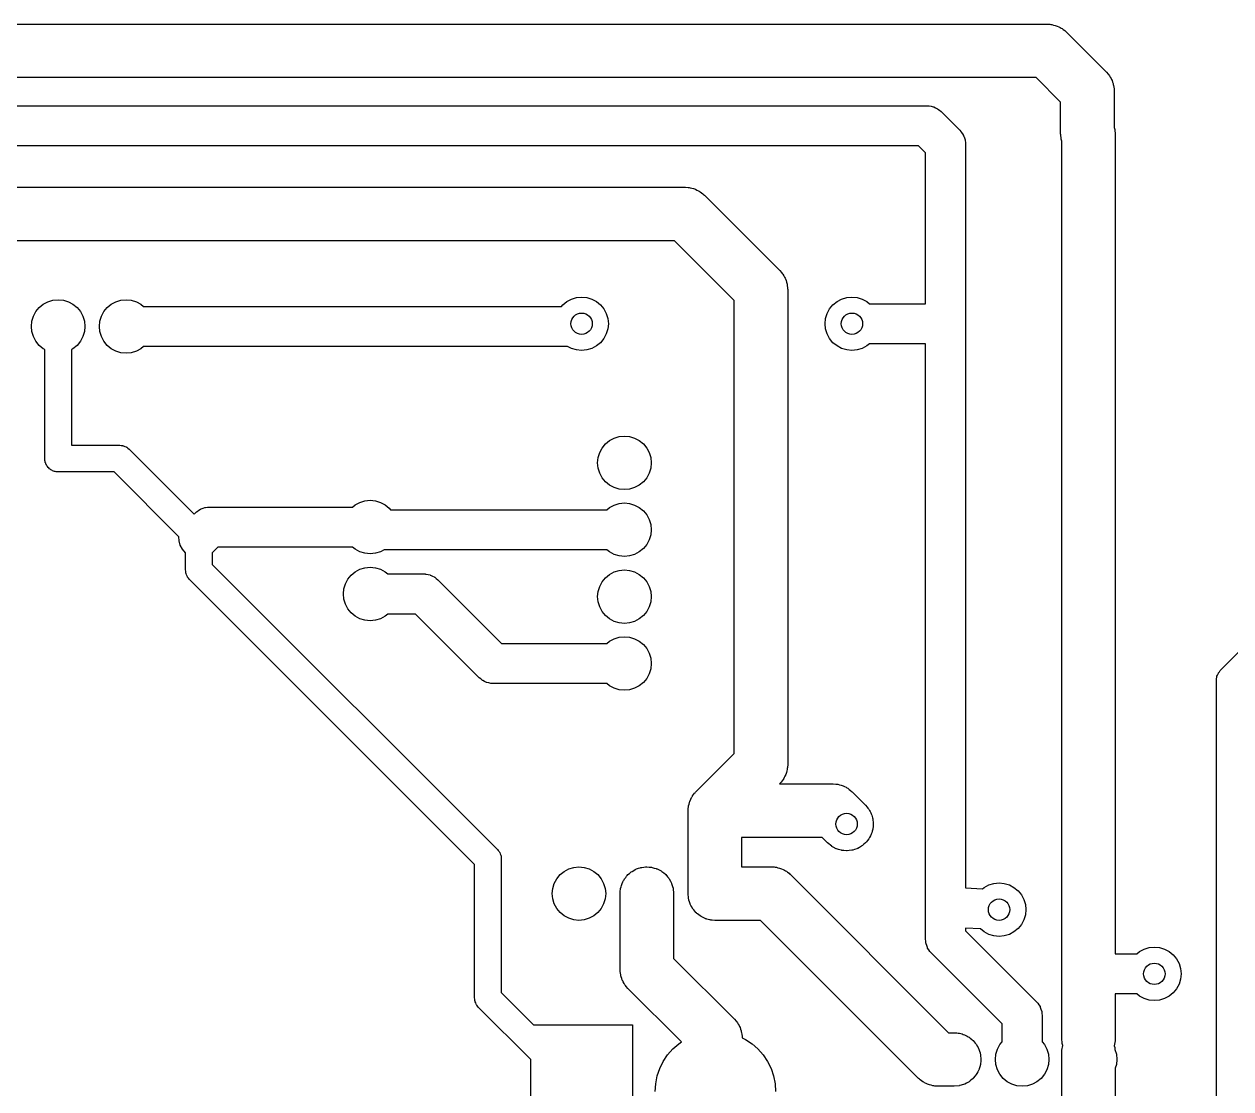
# Model space of a CAD drawing. Extents: x 62 to 248, y -138 to -62.
# Drawn here: x 158.27 to 203.36, y -101.8 to -62 of the extents above; entities that cross this region are included whole.
import ezdxf

# ---------------------------------------------------------------- set-up
doc = ezdxf.new("R2010")
doc.units = 0
doc.layers.add('BLACK', color=7, linetype='CONTINUOUS')

msp = doc.modelspace()

# ---------------------------------------------------------------- linework, layer by layer
at = {"layer": 'BLACK', "linetype": 'CONTINUOUS'}
for p, q in [((84.1, -62), (196.5, -62)), ((196.5, -62), (196.601168, -62.005131)), ((196.601168, -62.005131), (196.638456, -62.012793)), ((196.638456, -62.012793), (196.67642, -62.015685)), ((196.67642, -62.015685), (196.737322, -62.033111)), ((196.737322, -62.033111), (196.799363, -62.045861)), ((196.799363, -62.045861), (196.834346, -62.060873)), ((196.834346, -62.060873), (196.87095, -62.071347)), ((196.87095, -62.071347), (196.927092, -62.100673)), ((196.927092, -62.100673), (196.985302, -62.125653)), ((196.985302, -62.125653), (197.01655, -62.147402)), ((197.01655, -62.147402), (197.050292, -62.165028)), ((197.050292, -62.165028), (197.099384, -62.205057)), ((197.099384, -62.205057), (197.151372, -62.241242)), ((197.151372, -62.241242), (197.177598, -62.268832)), ((197.177598, -62.268832), (197.207107, -62.292893)), ((197.207107, -62.292893), (198.707107, -63.792893)), ((196.085786, -64), (84.1, -64)), ((197, -64.914214), (196.085786, -64)), ((198.707107, -63.792893), (198.775015, -63.868058)), ((198.775015, -63.868058), (198.795964, -63.899845)), ((198.795964, -63.899845), (198.820763, -63.928732)), ((198.820763, -63.928732), (198.851501, -63.984112)), ((198.851501, -63.984112), (198.88636, -64.037003)), ((198.88636, -64.037003), (198.900482, -64.072358)), ((198.900482, -64.072358), (198.918958, -64.105644)), ((198.918958, -64.105644), (198.937919, -64.166078)), ((198.937919, -64.166078), (198.961417, -64.224903)), ((198.961417, -64.224903), (198.968133, -64.262377)), ((198.968133, -64.262377), (198.97953, -64.298701)), ((198.97953, -64.298701), (198.985938, -64.361724)), ((198.985938, -64.361724), (198.997112, -64.424066)), ((198.997112, -64.424066), (198.996147, -64.462118)), ((198.996147, -64.462118), (199, -64.5)), ((197, -66.1), (197, -64.914214)), ((199, -64.5), (199, -65.861356)), ((88.2, -65.05), (192, -65.05)), ((192, -65.05), (192.054455, -65.053171)), ((192.054455, -65.053171), (192.065366, -65.052854)), ((192.065366, -65.052854), (192.071794, -65.054181)), ((192.071794, -65.054181), (192.08707, -65.055071)), ((192.08707, -65.055071), (192.16127, -65.072657)), ((192.16127, -65.072657), (192.235908, -65.088069)), ((192.235908, -65.088069), (192.245842, -65.092701)), ((192.245842, -65.092701), (192.256515, -65.095231)), ((192.256515, -65.095231), (192.324639, -65.129443)), ((192.324639, -65.129443), (192.393733, -65.161662)), ((192.393733, -65.161662), (192.402335, -65.168464)), ((192.402335, -65.168464), (192.412132, -65.173384)), ((192.412132, -65.173384), (192.470524, -65.222381)), ((192.470524, -65.222381), (192.53033, -65.26967)), ((192.53033, -65.26967), (193.13033, -65.86967)), ((193.13033, -65.86967), (193.23033, -65.96967)), ((193.23033, -65.96967), (193.266593, -66.010418)), ((193.266593, -66.010418), (193.274533, -66.017909)), ((193.274533, -66.017909), (193.278139, -66.023392)), ((193.278139, -66.023392), (193.288312, -66.034823)), ((193.288312, -66.034823), (193.328339, -66.099719)), ((193.328339, -66.099719), (193.370224, -66.163401)), ((193.370224, -66.163401), (193.373974, -66.173704)), ((193.373974, -66.173704), (193.37973, -66.183036)), ((193.37973, -66.183036), (193.403708, -66.255396)), ((193.403708, -66.255396), (193.429784, -66.327038)), ((197.003852, -66.137881), (197, -66.1)), ((197.002888, -66.175933), (197.003852, -66.137881)), ((197.01406, -66.238273), (197.002888, -66.175933)), ((197.02047, -66.301299), (197.01406, -66.238273)), ((199, -65.861356), (199.001417, -65.864904)), ((199.001417, -65.864904), (199.008133, -65.902377)), ((199.008133, -65.902377), (199.01953, -65.938701)), ((199.01953, -65.938701), (199.025938, -66.001717)), ((199.025938, -66.001717), (199.037113, -66.064067)), ((199.037113, -66.064067), (199.036148, -66.102126)), ((199.036148, -66.102126), (199.04, -66.14)), ((199.04, -66.14), (199.04, -96.75)), ((191.68934, -66.55), (88.51066, -66.55)), ((191.95, -66.81066), (191.68934, -66.55)), ((193.429784, -66.327038), (193.431056, -66.337928)), ((193.431056, -66.337928), (193.434506, -66.348337)), ((193.434506, -66.348337), (193.441149, -66.424275)), ((193.441149, -66.424275), (193.45, -66.5)), ((193.45, -66.5), (193.45, -73.2)), ((197.031867, -66.337624), (197.02047, -66.301299)), ((197.038583, -66.375096), (197.031867, -66.337624)), ((197.04, -66.378643), (197.038583, -66.375096)), ((197.04, -97.5), (197.04, -66.378643)), ((191.95, -72.45), (191.95, -66.81066)), ((90.4, -68.1), (182.98, -68.1)), ((182.98, -68.1), (183.081168, -68.105131)), ((183.081168, -68.105131), (183.118456, -68.112793)), ((183.118456, -68.112793), (183.15642, -68.115685)), ((183.15642, -68.115685), (183.217322, -68.133111)), ((183.217322, -68.133111), (183.279363, -68.145861)), ((183.279363, -68.145861), (183.314346, -68.160873)), ((183.314346, -68.160873), (183.35095, -68.171347)), ((183.35095, -68.171347), (183.407092, -68.200673)), ((183.407092, -68.200673), (183.465302, -68.225653)), ((183.465302, -68.225653), (183.49655, -68.247402)), ((183.49655, -68.247402), (183.530292, -68.265028)), ((183.530292, -68.265028), (183.579384, -68.305057)), ((183.579384, -68.305057), (183.631372, -68.341242)), ((183.631372, -68.341242), (183.657598, -68.368832)), ((183.657598, -68.368832), (183.687107, -68.392893)), ((183.687107, -68.392893), (186.507107, -71.212893)), ((182.565786, -70.1), (90.814214, -70.1)), ((184.8, -72.334214), (182.565786, -70.1)), ((186.507107, -71.212893), (186.575015, -71.288058)), ((186.575015, -71.288058), (186.595964, -71.319845)), ((186.595964, -71.319845), (186.620763, -71.348732)), ((186.620763, -71.348732), (186.651501, -71.404112)), ((186.651501, -71.404112), (186.68636, -71.457003)), ((186.68636, -71.457003), (186.700482, -71.492358)), ((186.700482, -71.492358), (186.718958, -71.525644)), ((186.718958, -71.525644), (186.737919, -71.586078)), ((186.737919, -71.586078), (186.761417, -71.644903)), ((186.761417, -71.644903), (186.768133, -71.682377)), ((186.768133, -71.682377), (186.77953, -71.718701)), ((186.77953, -71.718701), (186.785938, -71.781724)), ((186.785938, -71.781724), (186.797112, -71.844066)), ((186.797112, -71.844066), (186.796147, -71.882118)), ((186.796147, -71.882118), (186.8, -71.92)), ((186.8, -71.92), (186.8, -89.68)), ((158.70853, -72.74443), (158.832893, -72.592893)), ((158.832893, -72.592893), (158.98443, -72.46853)), ((158.98443, -72.46853), (159.157317, -72.37612)), ((159.157317, -72.37612), (159.34491, -72.319215)), ((159.34491, -72.319215), (159.54, -72.3)), ((159.54, -72.3), (159.73509, -72.319215)), ((159.73509, -72.319215), (159.922683, -72.37612)), ((159.922683, -72.37612), (160.09557, -72.46853)), ((160.09557, -72.46853), (160.247107, -72.592893)), ((160.247107, -72.592893), (160.37147, -72.74443)), ((161.24853, -72.74443), (161.372893, -72.592893)), ((161.372893, -72.592893), (161.52443, -72.46853)), ((161.52443, -72.46853), (161.697317, -72.37612)), ((161.697317, -72.37612), (161.88491, -72.319215)), ((161.88491, -72.319215), (162.08, -72.3)), ((162.08, -72.3), (162.27509, -72.319215)), ((162.27509, -72.319215), (162.462683, -72.37612)), ((162.462683, -72.37612), (162.63557, -72.46853)), ((162.63557, -72.46853), (162.734842, -72.55)), ((162.734842, -72.55), (178.346027, -72.55)), ((178.346027, -72.55), (178.392893, -72.492893)), ((178.392893, -72.492893), (178.54443, -72.36853)), ((178.54443, -72.36853), (178.717317, -72.27612)), ((178.717317, -72.27612), (178.90491, -72.219215)), ((178.90491, -72.219215), (179.1, -72.2)), ((179.1, -72.2), (179.29509, -72.219215)), ((179.29509, -72.219215), (179.482683, -72.27612)), ((179.482683, -72.27612), (179.65557, -72.36853)), ((179.65557, -72.36853), (179.807107, -72.492893)), ((179.807107, -72.492893), (179.93147, -72.64443)), ((184.8, -89.265786), (184.8, -72.334214)), ((188.36853, -72.64443), (188.492893, -72.492893)), ((188.492893, -72.492893), (188.64443, -72.36853)), ((188.64443, -72.36853), (188.817317, -72.27612)), ((188.817317, -72.27612), (189.00491, -72.219215)), ((189.00491, -72.219215), (189.2, -72.2)), ((189.2, -72.2), (189.39509, -72.219215)), ((189.39509, -72.219215), (189.582683, -72.27612)), ((189.582683, -72.27612), (189.75557, -72.36853)), ((189.75557, -72.36853), (189.854842, -72.45)), ((189.854842, -72.45), (191.95, -72.45)), ((158.559215, -73.10491), (158.61612, -72.917317)), ((158.61612, -72.917317), (158.70853, -72.74443)), ((160.37147, -72.74443), (160.46388, -72.917317)), ((160.46388, -72.917317), (160.520785, -73.10491)), ((161.099215, -73.10491), (161.15612, -72.917317)), ((161.15612, -72.917317), (161.24853, -72.74443)), ((179.93147, -72.64443), (180.02388, -72.817317)), ((180.02388, -72.817317), (180.080785, -73.00491)), ((180.080785, -73.00491), (180.1, -73.2)), ((188.2, -73.2), (188.219215, -73.00491)), ((188.219215, -73.00491), (188.27612, -72.817317)), ((188.27612, -72.817317), (188.36853, -72.64443)), ((158.54, -73.3), (158.559215, -73.10491)), ((158.559215, -73.49509), (158.54, -73.3)), ((158.61612, -73.682683), (158.559215, -73.49509)), ((160.520785, -73.49509), (160.46388, -73.682683)), ((160.520785, -73.10491), (160.54, -73.3)), ((160.54, -73.3), (160.520785, -73.49509)), ((161.08, -73.3), (161.099215, -73.10491)), ((161.099215, -73.49509), (161.08, -73.3)), ((161.15612, -73.682683), (161.099215, -73.49509)), ((180.080785, -73.39509), (180.02388, -73.582683)), ((180.1, -73.2), (180.080785, -73.39509)), ((188.219215, -73.39509), (188.2, -73.2)), ((188.27612, -73.582683), (188.219215, -73.39509)), ((193.45, -73.2), (193.45, -86.3)), ((158.70853, -73.85557), (158.61612, -73.682683)), ((158.832893, -74.007107), (158.70853, -73.85557)), ((160.37147, -73.85557), (160.247107, -74.007107)), ((160.46388, -73.682683), (160.37147, -73.85557)), ((161.24853, -73.85557), (161.15612, -73.682683)), ((161.372893, -74.007107), (161.24853, -73.85557)), ((179.807107, -73.907107), (179.65557, -74.03147)), ((179.93147, -73.75557), (179.807107, -73.907107)), ((180.02388, -73.582683), (179.93147, -73.75557)), ((188.36853, -73.75557), (188.27612, -73.582683)), ((188.492893, -73.907107), (188.36853, -73.75557)), ((188.64443, -74.03147), (188.492893, -73.907107)), ((158.98443, -74.13147), (158.832893, -74.007107)), ((159.04, -74.161172), (158.98443, -74.13147)), ((159.04, -78.24), (159.04, -74.161172)), ((160.09557, -74.13147), (160.04, -74.161172)), ((160.04, -74.161172), (160.04, -77.74)), ((160.247107, -74.007107), (160.09557, -74.13147)), ((161.52443, -74.13147), (161.372893, -74.007107)), ((161.697317, -74.22388), (161.52443, -74.13147)), ((161.88491, -74.280785), (161.697317, -74.22388)), ((162.08, -74.3), (161.88491, -74.280785)), ((162.27509, -74.280785), (162.08, -74.3)), ((162.462683, -74.22388), (162.27509, -74.280785)), ((162.63557, -74.13147), (162.462683, -74.22388)), ((162.734842, -74.05), (162.63557, -74.13147)), ((178.579097, -74.05), (162.734842, -74.05)), ((178.717317, -74.12388), (178.579097, -74.05)), ((178.90491, -74.180785), (178.717317, -74.12388)), ((179.1, -74.2), (178.90491, -74.180785)), ((179.29509, -74.180785), (179.1, -74.2)), ((179.482683, -74.12388), (179.29509, -74.180785)), ((179.65557, -74.03147), (179.482683, -74.12388)), ((188.817317, -74.12388), (188.64443, -74.03147)), ((189.00491, -74.180785), (188.817317, -74.12388)), ((189.2, -74.2), (189.00491, -74.180785)), ((189.39509, -74.180785), (189.2, -74.2)), ((189.582683, -74.12388), (189.39509, -74.180785)), ((189.75557, -74.03147), (189.582683, -74.12388)), ((189.854842, -73.95), (189.75557, -74.03147)), ((191.95, -73.95), (189.854842, -73.95)), ((191.95, -86.3), (191.95, -73.95)), ((180.14443, -77.56853), (180.317317, -77.47612)), ((180.317317, -77.47612), (180.50491, -77.419215)), ((180.50491, -77.419215), (180.7, -77.4)), ((180.7, -77.4), (180.89509, -77.419215)), ((180.89509, -77.419215), (181.082683, -77.47612)), ((181.082683, -77.47612), (181.25557, -77.56853)), ((160.04, -77.74), (161.84, -77.74)), ((161.84, -77.74), (161.892938, -77.747611)), ((161.892938, -77.747611), (161.946283, -77.751427)), ((161.946283, -77.751427), (161.9631, -77.757699)), ((161.9631, -77.757699), (161.980866, -77.760254)), ((161.980866, -77.760254), (162.029516, -77.782471)), ((162.029516, -77.782471), (162.079624, -77.801161)), ((162.079624, -77.801161), (162.09399, -77.811915)), ((162.09399, -77.811915), (162.11032, -77.819373)), ((162.11032, -77.819373), (162.150744, -77.8544)), ((162.150744, -77.8544), (162.193553, -77.886447)), ((162.193553, -77.886447), (164.623223, -80.316117)), ((179.77612, -78.017317), (179.86853, -77.84443)), ((179.86853, -77.84443), (179.992893, -77.692893)), ((179.992893, -77.692893), (180.14443, -77.56853)), ((181.25557, -77.56853), (181.407107, -77.692893)), ((181.407107, -77.692893), (181.53147, -77.84443)), ((181.53147, -77.84443), (181.62388, -78.017317)), ((159.045089, -78.275393), (159.04, -78.24)), ((159.045089, -78.311157), (159.045089, -78.275393)), ((159.055165, -78.345473), (159.045089, -78.311157)), ((159.060254, -78.380866), (159.055165, -78.345473)), ((159.075107, -78.413391), (159.060254, -78.380866)), ((159.085184, -78.447708), (159.075107, -78.413391)), ((159.104518, -78.477793), (159.085184, -78.447708)), ((179.7, -78.4), (179.719215, -78.20491)), ((179.719215, -78.59509), (179.7, -78.4)), ((179.719215, -78.20491), (179.77612, -78.017317)), ((181.62388, -78.017317), (181.680785, -78.20491)), ((181.680785, -78.20491), (181.7, -78.4)), ((181.7, -78.4), (181.680785, -78.59509)), ((159.119373, -78.51032), (159.104518, -78.477793)), ((159.14279, -78.537345), (159.119373, -78.51032)), ((159.162125, -78.56743), (159.14279, -78.537345)), ((159.189151, -78.590848), (159.162125, -78.56743)), ((159.21257, -78.617875), (159.189151, -78.590848)), ((159.242654, -78.637209), (159.21257, -78.617875)), ((159.26968, -78.660627), (159.242654, -78.637209)), ((159.302206, -78.675481), (159.26968, -78.660627)), ((159.332292, -78.694816), (159.302206, -78.675481)), ((159.366608, -78.704892), (159.332292, -78.694816)), ((159.399134, -78.719746), (159.366608, -78.704892)), ((159.434526, -78.724834), (159.399134, -78.719746)), ((159.468843, -78.734911), (159.434526, -78.724834)), ((159.504606, -78.734911), (159.468843, -78.734911)), ((159.54, -78.74), (159.504606, -78.734911)), ((161.632894, -78.74), (159.54, -78.74)), ((164.053613, -81.160719), (161.632894, -78.74)), ((179.77612, -78.782683), (179.719215, -78.59509)), ((179.86853, -78.95557), (179.77612, -78.782683)), ((181.62388, -78.782683), (181.53147, -78.95557)), ((181.680785, -78.59509), (181.62388, -78.782683)), ((179.992893, -79.107107), (179.86853, -78.95557)), ((180.14443, -79.23147), (179.992893, -79.107107)), ((180.317317, -79.32388), (180.14443, -79.23147)), ((180.50491, -79.380785), (180.317317, -79.32388)), ((181.082683, -79.32388), (180.89509, -79.380785)), ((181.25557, -79.23147), (181.082683, -79.32388)), ((181.407107, -79.107107), (181.25557, -79.23147)), ((181.53147, -78.95557), (181.407107, -79.107107)), ((171.00491, -79.819215), (171.2, -79.8)), ((171.2, -79.8), (171.39509, -79.819215)), ((180.7, -79.4), (180.50491, -79.380785)), ((180.89509, -79.380785), (180.7, -79.4)), ((164.66967, -80.26967), (164.710418, -80.233406)), ((164.710418, -80.233406), (164.717909, -80.225467)), ((164.717909, -80.225467), (164.723392, -80.22186)), ((164.723392, -80.22186), (164.734823, -80.211688)), ((164.734823, -80.211688), (164.799719, -80.17166)), ((164.799719, -80.17166), (164.863401, -80.129776)), ((164.863401, -80.129776), (164.873704, -80.126025)), ((164.873704, -80.126025), (164.883036, -80.12027)), ((164.883036, -80.12027), (164.955383, -80.096296)), ((164.955383, -80.096296), (165.027038, -80.070216)), ((165.027038, -80.070216), (165.037932, -80.068942)), ((165.037932, -80.068942), (165.048337, -80.065495)), ((165.048337, -80.065495), (165.124256, -80.058852)), ((165.124256, -80.058852), (165.2, -80.05)), ((165.2, -80.05), (170.545158, -80.05)), ((170.545158, -80.05), (170.64443, -79.96853)), ((170.64443, -79.96853), (170.817317, -79.87612)), ((170.817317, -79.87612), (171.00491, -79.819215)), ((171.39509, -79.819215), (171.582683, -79.87612)), ((171.582683, -79.87612), (171.75557, -79.96853)), ((171.75557, -79.96853), (171.907107, -80.092893)), ((171.907107, -80.092893), (171.953973, -80.15)), ((171.953973, -80.15), (180.045158, -80.15)), ((180.045158, -80.15), (180.14443, -80.06853)), ((180.14443, -80.06853), (180.317317, -79.97612)), ((180.317317, -79.97612), (180.50491, -79.919215)), ((180.50491, -79.919215), (180.7, -79.9)), ((180.7, -79.9), (180.89509, -79.919215)), ((180.89509, -79.919215), (181.082683, -79.97612)), ((181.082683, -79.97612), (181.25557, -80.06853)), ((181.25557, -80.06853), (181.407107, -80.192893)), ((181.407107, -80.192893), (181.53147, -80.34443)), ((164.623223, -80.316117), (164.66967, -80.26967)), ((181.53147, -80.34443), (181.62388, -80.517317)), ((181.62388, -80.517317), (181.680785, -80.70491)), ((181.680785, -80.70491), (181.7, -80.9)), ((164.057919, -81.308699), (164.053613, -81.160719)), ((181.680785, -81.09509), (181.62388, -81.282683)), ((181.7, -80.9), (181.680785, -81.09509)), ((164.102989, -81.476904), (164.057919, -81.308699)), ((164.185636, -81.630183), (164.102989, -81.476904)), ((165.51066, -81.55), (165.33033, -81.73033)), ((170.545158, -81.55), (165.51066, -81.55)), ((170.64443, -81.63147), (170.545158, -81.55)), ((181.407107, -81.607107), (181.25557, -81.73147)), ((181.53147, -81.45557), (181.407107, -81.607107)), ((181.62388, -81.282683), (181.53147, -81.45557)), ((164.3, -81.758692), (164.185636, -81.630183)), ((164.3, -82.4), (164.3, -81.758692)), ((165.33033, -81.73033), (165.3, -81.757321)), ((165.3, -81.757321), (165.3, -82.192893)), ((170.817317, -81.72388), (170.64443, -81.63147)), ((171.00491, -81.780785), (170.817317, -81.72388)), ((171.2, -81.8), (171.00491, -81.780785)), ((171.39509, -81.780785), (171.2, -81.8)), ((171.582683, -81.72388), (171.39509, -81.780785)), ((171.720903, -81.65), (171.582683, -81.72388)), ((180.045158, -81.65), (171.720903, -81.65)), ((180.14443, -81.73147), (180.045158, -81.65)), ((180.317317, -81.82388), (180.14443, -81.73147)), ((180.50491, -81.880785), (180.317317, -81.82388)), ((180.7, -81.9), (180.50491, -81.880785)), ((180.89509, -81.880785), (180.7, -81.9)), ((181.082683, -81.82388), (180.89509, -81.880785)), ((181.25557, -81.73147), (181.082683, -81.82388)), ((164.307611, -82.452938), (164.3, -82.4)), ((164.311427, -82.506283), (164.307611, -82.452938)), ((164.317699, -82.5231), (164.311427, -82.506283)), ((165.3, -82.192893), (175.953553, -92.846446)), ((170.492893, -82.592893), (170.64443, -82.46853)), ((170.64443, -82.46853), (170.817317, -82.37612)), ((170.817317, -82.37612), (171.00491, -82.319215)), ((171.00491, -82.319215), (171.2, -82.3)), ((171.2, -82.3), (171.39509, -82.319215)), ((171.39509, -82.319215), (171.582683, -82.37612)), ((171.582683, -82.37612), (171.75557, -82.46853)), ((171.75557, -82.46853), (171.854842, -82.55)), ((180.14443, -82.56853), (180.317317, -82.47612)), ((180.317317, -82.47612), (180.50491, -82.419215)), ((180.50491, -82.419215), (180.7, -82.4)), ((180.7, -82.4), (180.89509, -82.419215)), ((180.89509, -82.419215), (181.082683, -82.47612)), ((181.082683, -82.47612), (181.25557, -82.56853)), ((202.966447, -86.166447), (207.006447, -82.126446)), ((164.320254, -82.540866), (164.317699, -82.5231)), ((164.342471, -82.589516), (164.320254, -82.540866)), ((164.361161, -82.639624), (164.342471, -82.589516)), ((164.371915, -82.65399), (164.361161, -82.639624)), ((164.379373, -82.67032), (164.371915, -82.65399)), ((164.4144, -82.710744), (164.379373, -82.67032)), ((164.446447, -82.753553), (164.4144, -82.710744)), ((175.1, -93.407106), (164.446447, -82.753553)), ((170.219215, -83.10491), (170.27612, -82.917317)), ((170.27612, -82.917317), (170.36853, -82.74443)), ((170.36853, -82.74443), (170.492893, -82.592893)), ((171.854842, -82.55), (173.2, -82.55)), ((173.2, -82.55), (173.254455, -82.553171)), ((173.254455, -82.553171), (173.265366, -82.552854)), ((173.265366, -82.552854), (173.271794, -82.554181)), ((173.271794, -82.554181), (173.28707, -82.555071)), ((173.28707, -82.555071), (173.36127, -82.572657)), ((173.36127, -82.572657), (173.435908, -82.588069)), ((173.435908, -82.588069), (173.445842, -82.592701)), ((173.445842, -82.592701), (173.456515, -82.595231)), ((173.456515, -82.595231), (173.524639, -82.629443)), ((173.524639, -82.629443), (173.593733, -82.661662)), ((173.593733, -82.661662), (173.602335, -82.668464)), ((173.602335, -82.668464), (173.612132, -82.673384)), ((173.612132, -82.673384), (173.670524, -82.722381)), ((173.670524, -82.722381), (173.73033, -82.76967)), ((173.73033, -82.76967), (176.11066, -85.15)), ((179.77612, -83.017317), (179.86853, -82.84443)), ((179.86853, -82.84443), (179.992893, -82.692893)), ((179.992893, -82.692893), (180.14443, -82.56853)), ((181.25557, -82.56853), (181.407107, -82.692893)), ((181.407107, -82.692893), (181.53147, -82.84443)), ((181.53147, -82.84443), (181.62388, -83.017317)), ((170.2, -83.3), (170.219215, -83.10491)), ((170.219215, -83.49509), (170.2, -83.3)), ((179.7, -83.4), (179.719215, -83.20491)), ((179.719215, -83.59509), (179.7, -83.4)), ((179.719215, -83.20491), (179.77612, -83.017317)), ((181.62388, -83.017317), (181.680785, -83.20491)), ((181.680785, -83.20491), (181.7, -83.4)), ((181.7, -83.4), (181.680785, -83.59509)), ((170.27612, -83.682683), (170.219215, -83.49509)), ((170.36853, -83.85557), (170.27612, -83.682683)), ((170.492893, -84.007107), (170.36853, -83.85557)), ((179.77612, -83.782683), (179.719215, -83.59509)), ((179.86853, -83.95557), (179.77612, -83.782683)), ((181.62388, -83.782683), (181.53147, -83.95557)), ((181.680785, -83.59509), (181.62388, -83.782683)), ((170.64443, -84.13147), (170.492893, -84.007107)), ((170.817317, -84.22388), (170.64443, -84.13147)), ((171.00491, -84.280785), (170.817317, -84.22388)), ((171.2, -84.3), (171.00491, -84.280785)), ((171.39509, -84.280785), (171.2, -84.3)), ((171.582683, -84.22388), (171.39509, -84.280785)), ((171.75557, -84.13147), (171.582683, -84.22388)), ((171.854842, -84.05), (171.75557, -84.13147)), ((172.88934, -84.05), (171.854842, -84.05)), ((175.26967, -86.43033), (172.88934, -84.05)), ((179.992893, -84.107107), (179.86853, -83.95557)), ((180.14443, -84.23147), (179.992893, -84.107107)), ((180.317317, -84.32388), (180.14443, -84.23147)), ((181.25557, -84.23147), (181.082683, -84.32388)), ((181.407107, -84.107107), (181.25557, -84.23147)), ((181.53147, -83.95557), (181.407107, -84.107107)), ((180.50491, -84.380785), (180.317317, -84.32388)), ((180.7, -84.4), (180.50491, -84.380785)), ((180.89509, -84.380785), (180.7, -84.4)), ((181.082683, -84.32388), (180.89509, -84.380785)), ((176.11066, -85.15), (180.045158, -85.15)), ((180.045158, -85.15), (180.14443, -85.06853)), ((180.14443, -85.06853), (180.317317, -84.97612)), ((180.317317, -84.97612), (180.50491, -84.919215)), ((180.50491, -84.919215), (180.7, -84.9)), ((180.7, -84.9), (180.89509, -84.919215)), ((180.89509, -84.919215), (181.082683, -84.97612)), ((181.082683, -84.97612), (181.25557, -85.06853)), ((181.25557, -85.06853), (181.407107, -85.192893)), ((181.407107, -85.192893), (181.53147, -85.34443)), ((181.53147, -85.34443), (181.62388, -85.517317)), ((181.62388, -85.517317), (181.680785, -85.70491)), ((181.680785, -86.09509), (181.62388, -86.282683)), ((181.680785, -85.70491), (181.7, -85.9)), ((181.7, -85.9), (181.680785, -86.09509)), ((175.329475, -86.477618), (175.26967, -86.43033)), ((175.387868, -86.526616), (175.329475, -86.477618)), ((175.397664, -86.531535), (175.387868, -86.526616)), ((175.406267, -86.538338), (175.397664, -86.531535)), ((175.475366, -86.570558), (175.406267, -86.538338)), ((175.543485, -86.604769), (175.475366, -86.570558)), ((181.53147, -86.45557), (181.407107, -86.607107)), ((181.62388, -86.282683), (181.53147, -86.45557)), ((191.95, -95), (191.95, -86.3)), ((193.45, -86.3), (193.45, -94.286563)), ((202.82, -86.52), (202.827611, -86.467061)), ((202.82, -105.572894), (202.82, -86.52)), ((202.827611, -86.467061), (202.831427, -86.413717)), ((202.831427, -86.413717), (202.837699, -86.396899)), ((202.837699, -86.396899), (202.840254, -86.379134)), ((202.840254, -86.379134), (202.862471, -86.330483)), ((202.862471, -86.330483), (202.881161, -86.280376)), ((202.881161, -86.280376), (202.891915, -86.266009)), ((202.891915, -86.266009), (202.899373, -86.24968)), ((202.899373, -86.24968), (202.9344, -86.209255)), ((202.9344, -86.209255), (202.966447, -86.166447)), ((175.554155, -86.607297), (175.543485, -86.604769)), ((175.564091, -86.611931), (175.554155, -86.607297)), ((175.638736, -86.627344), (175.564091, -86.611931)), ((175.71293, -86.644929), (175.638736, -86.627344)), ((175.728204, -86.645818), (175.71293, -86.644929)), ((175.734633, -86.647146), (175.728204, -86.645818)), ((175.745544, -86.646828), (175.734633, -86.647146)), ((175.8, -86.65), (175.745544, -86.646828)), ((180.045158, -86.65), (175.8, -86.65)), ((180.14443, -86.73147), (180.045158, -86.65)), ((180.317317, -86.82388), (180.14443, -86.73147)), ((180.50491, -86.880785), (180.317317, -86.82388)), ((180.7, -86.9), (180.50491, -86.880785)), ((180.89509, -86.880785), (180.7, -86.9)), ((181.082683, -86.82388), (180.89509, -86.880785)), ((181.25557, -86.73147), (181.082683, -86.82388)), ((181.407107, -86.607107), (181.25557, -86.73147)), ((183.372893, -90.692893), (184.8, -89.265786)), ((186.8, -89.68), (186.794869, -89.781168)), ((186.674347, -90.165302), (186.652598, -90.196548)), ((186.699325, -90.107094), (186.674347, -90.165302)), ((186.728653, -90.05095), (186.699325, -90.107094)), ((186.739126, -90.014347), (186.728653, -90.05095)), ((186.754139, -89.979363), (186.739126, -90.014347)), ((186.76689, -89.917313), (186.754139, -89.979363)), ((186.784314, -89.85642), (186.76689, -89.917313)), ((186.787204, -89.818462), (186.784314, -89.85642)), ((186.794869, -89.781168), (186.787204, -89.818462)), ((186.507107, -90.387107), (186.494214, -90.4)), ((186.494214, -90.4), (188.5, -90.4)), ((186.531168, -90.357598), (186.507107, -90.387107)), ((186.558758, -90.331372), (186.531168, -90.357598)), ((186.594939, -90.279388), (186.558758, -90.331372)), ((186.634972, -90.230293), (186.594939, -90.279388)), ((186.652598, -90.196548), (186.634972, -90.230293)), ((188.5, -90.4), (188.601168, -90.405131)), ((188.601168, -90.405131), (188.638456, -90.412793)), ((188.638456, -90.412793), (188.67642, -90.415685)), ((188.67642, -90.415685), (188.737322, -90.433111)), ((188.737322, -90.433111), (188.799363, -90.445861)), ((188.799363, -90.445861), (188.834346, -90.460873)), ((188.834346, -90.460873), (188.87095, -90.471347)), ((188.87095, -90.471347), (188.927092, -90.500673)), ((188.927092, -90.500673), (188.985302, -90.525653)), ((188.985302, -90.525653), (189.01655, -90.547402)), ((189.01655, -90.547402), (189.050292, -90.565028)), ((189.050292, -90.565028), (189.099384, -90.605057)), ((189.099384, -90.605057), (189.151372, -90.641242)), ((183.125861, -91.100637), (183.135879, -91.077289)), ((183.135879, -91.077289), (183.142248, -91.052695)), ((183.142248, -91.052695), (183.147847, -91.041278)), ((183.147847, -91.041278), (183.151347, -91.02905)), ((183.151347, -91.02905), (183.180673, -90.972907)), ((183.180673, -90.972907), (183.205653, -90.914698)), ((183.205653, -90.914698), (183.220168, -90.893842)), ((183.220168, -90.893842), (183.231356, -90.871036)), ((183.231356, -90.871036), (183.23914, -90.860979)), ((183.23914, -90.860979), (183.245028, -90.849708)), ((183.245028, -90.849708), (183.285057, -90.800615)), ((183.285057, -90.800615), (183.321242, -90.748628)), ((183.321242, -90.748628), (183.339653, -90.731126)), ((183.339653, -90.731126), (183.355207, -90.711033)), ((183.355207, -90.711033), (183.364856, -90.702749)), ((183.364856, -90.702749), (183.372893, -90.692893)), ((189.151372, -90.641242), (189.177598, -90.668832)), ((189.177598, -90.668832), (189.207107, -90.692893)), ((189.207107, -90.692893), (189.607107, -91.092893)), ((183.08, -91.4), (183.085131, -91.298832)), ((183.08, -94.5), (183.08, -91.4)), ((183.085131, -91.298832), (183.090245, -91.273946)), ((183.090245, -91.273946), (183.091532, -91.248572)), ((183.091532, -91.248572), (183.094719, -91.236262)), ((183.094719, -91.236262), (183.095685, -91.22358)), ((183.095685, -91.22358), (183.113111, -91.162677)), ((183.113111, -91.162677), (183.125861, -91.100637)), ((189.607107, -91.092893), (189.707107, -91.192893)), ((189.707107, -91.192893), (189.775015, -91.268058)), ((189.775015, -91.268058), (189.800386, -91.306555)), ((189.800386, -91.306555), (189.83147, -91.34443)), ((189.83147, -91.34443), (189.857739, -91.393576)), ((189.857739, -91.393576), (189.88636, -91.437003)), ((189.88636, -91.437003), (189.902356, -91.47705)), ((189.902356, -91.47705), (189.92388, -91.517317)), ((189.92388, -91.517317), (189.941044, -91.573903)), ((189.941044, -91.573903), (189.941522, -91.575096)), ((189.941522, -91.575096), (189.961417, -91.624904)), ((189.961417, -91.624904), (189.968494, -91.664394)), ((189.968494, -91.664394), (189.980785, -91.70491)), ((189.980785, -91.70491), (189.986919, -91.767192)), ((189.986919, -91.767192), (189.997113, -91.824067)), ((189.993522, -91.965762), (189.991988, -92.026339)), ((190, -91.9), (189.993522, -91.965762)), ((189.997113, -91.824067), (189.996173, -91.861148)), ((189.996173, -91.861148), (190, -91.9)), ((188.085786, -92.4), (185.08, -92.4)), ((185.08, -92.4), (185.08, -93.5)), ((188.192893, -92.507107), (188.085786, -92.4)), ((189.845237, -92.429813), (189.83147, -92.45557)), ((189.861772, -92.407296), (189.845237, -92.429813)), ((189.889321, -92.347336), (189.861772, -92.407296)), ((189.92388, -92.282683), (189.889321, -92.347336)), ((189.933305, -92.251611), (189.92388, -92.282683)), ((189.94625, -92.223439), (189.933305, -92.251611)), ((189.960568, -92.161735), (189.94625, -92.223439)), ((189.980785, -92.09509), (189.960568, -92.161735)), ((189.984288, -92.059518), (189.980785, -92.09509)), ((189.991988, -92.026339), (189.984288, -92.059518)), ((175.953553, -92.846446), (175.985604, -92.889262)), ((188.292893, -92.607107), (188.192893, -92.507107)), ((188.44443, -92.73147), (188.292893, -92.607107)), ((188.447281, -92.732993), (188.44443, -92.73147)), ((188.449707, -92.734972), (188.447281, -92.732993)), ((188.505767, -92.764255), (188.449707, -92.734972)), ((188.617317, -92.82388), (188.505767, -92.764255)), ((188.623507, -92.825757), (188.617317, -92.82388)), ((188.62905, -92.828653), (188.623507, -92.825757)), ((188.656094, -92.836391), (188.62905, -92.828653)), ((188.699578, -92.848833), (188.656094, -92.836391)), ((188.80491, -92.880785), (188.699578, -92.848833)), ((188.814568, -92.881736), (188.80491, -92.880785)), ((188.823581, -92.884315), (188.814568, -92.881736)), ((188.899276, -92.890079), (188.823581, -92.884315)), ((189.19509, -92.880785), (189.100648, -92.890086)), ((189.210581, -92.876085), (189.19509, -92.880785)), ((189.226048, -92.874116), (189.210581, -92.876085)), ((189.229424, -92.872962), (189.226048, -92.874116)), ((189.296809, -92.849929), (189.229424, -92.872962)), ((189.382683, -92.82388), (189.296809, -92.849929)), ((189.399824, -92.814717), (189.382683, -92.82388)), ((189.417509, -92.808673), (189.399824, -92.814717)), ((189.480433, -92.771631), (189.417509, -92.808673)), ((189.55557, -92.73147), (189.480433, -92.771631)), ((189.573109, -92.717076), (189.55557, -92.73147)), ((189.591877, -92.706028), (189.573109, -92.717076)), ((189.644475, -92.658507), (189.591877, -92.706028)), ((189.707107, -92.607107), (189.644475, -92.658507)), ((189.723564, -92.587053), (189.707107, -92.607107)), ((189.742014, -92.570385), (189.723564, -92.587053)), ((189.78257, -92.515154), (189.742014, -92.570385)), ((189.83147, -92.45557), (189.78257, -92.515154)), ((175.985604, -92.889262), (176.020627, -92.92968)), ((176.020627, -92.92968), (176.028083, -92.946006)), ((176.028083, -92.946006), (176.038839, -92.960375)), ((176.038839, -92.960375), (176.057529, -93.010485)), ((176.057529, -93.010485), (176.079746, -93.059134)), ((176.079746, -93.059134), (176.0823, -93.076899)), ((176.0823, -93.076899), (176.088573, -93.093717)), ((176.088573, -93.093717), (176.092388, -93.147061)), ((176.092388, -93.147061), (176.1, -93.2)), ((176.1, -93.2), (176.1, -98.192893)), ((189, -92.9), (188.899276, -92.890079)), ((189.012884, -92.89873), (189, -92.9)), ((189.025333, -92.899679), (189.012884, -92.89873)), ((189.100648, -92.890086), (189.025333, -92.899679)), ((175.1, -98.4), (175.1, -93.407106)), ((178.292893, -93.792893), (178.44443, -93.66853)), ((178.44443, -93.66853), (178.617317, -93.57612)), ((178.617317, -93.57612), (178.80491, -93.519215)), ((178.80491, -93.519215), (179, -93.5)), ((179, -93.5), (179.19509, -93.519215)), ((179.19509, -93.519215), (179.382683, -93.57612)), ((179.382683, -93.57612), (179.55557, -93.66853)), ((179.55557, -93.66853), (179.707107, -93.792893)), ((180.832893, -93.792893), (180.883984, -93.750963)), ((180.883984, -93.750963), (180.927894, -93.709224)), ((180.927894, -93.709224), (180.956792, -93.691211)), ((180.956792, -93.691211), (180.98443, -93.66853)), ((180.98443, -93.66853), (181.045861, -93.635693)), ((181.045861, -93.635693), (181.099606, -93.602195)), ((181.099606, -93.602195), (181.128677, -93.591428)), ((181.128677, -93.591428), (181.157317, -93.57612)), ((181.157317, -93.57612), (181.22747, -93.554839)), ((181.22747, -93.554839), (181.289347, -93.531923)), ((181.289347, -93.531923), (181.316964, -93.527692)), ((181.316964, -93.527692), (181.34491, -93.519215)), ((181.34491, -93.519215), (181.421612, -93.51166)), ((181.421612, -93.51166), (181.489351, -93.501283)), ((181.489351, -93.501283), (181.514185, -93.502542)), ((181.514185, -93.502542), (181.54, -93.5)), ((181.54, -93.5), (181.620624, -93.50794)), ((181.620624, -93.50794), (181.691428, -93.511532)), ((181.691428, -93.511532), (181.712513, -93.516991)), ((181.712513, -93.516991), (181.73509, -93.519215)), ((181.73509, -93.519215), (181.816616, -93.543945)), ((181.816616, -93.543945), (181.887305, -93.562248)), ((181.887305, -93.562248), (181.904082, -93.570477)), ((181.904082, -93.570477), (181.922683, -93.57612)), ((181.922683, -93.57612), (182.001835, -93.618428)), ((182.001835, -93.618428), (182.068964, -93.651356)), ((182.068964, -93.651356), (182.08129, -93.660897)), ((182.08129, -93.660897), (182.09557, -93.66853)), ((182.09557, -93.66853), (182.168934, -93.728738)), ((182.168934, -93.728738), (182.228967, -93.775207)), ((182.228967, -93.775207), (182.237098, -93.784679)), ((182.237098, -93.784679), (182.247107, -93.792893)), ((185.08, -93.5), (186.2, -93.5)), ((186.2, -93.5), (186.301168, -93.505131)), ((186.301168, -93.505131), (186.338456, -93.512793)), ((186.338456, -93.512793), (186.37642, -93.515685)), ((186.37642, -93.515685), (186.437322, -93.533111)), ((186.437322, -93.533111), (186.499363, -93.545861)), ((186.499363, -93.545861), (186.534346, -93.560873)), ((186.534346, -93.560873), (186.57095, -93.571347)), ((186.57095, -93.571347), (186.627092, -93.600673)), ((186.627092, -93.600673), (186.685302, -93.625653)), ((186.685302, -93.625653), (186.71655, -93.647402)), ((186.71655, -93.647402), (186.750292, -93.665028)), ((186.750292, -93.665028), (186.799384, -93.705057)), ((186.799384, -93.705057), (186.851372, -93.741242)), ((186.851372, -93.741242), (186.877598, -93.768832)), ((186.877598, -93.768832), (186.907107, -93.792893)), ((178.019215, -94.30491), (178.07612, -94.117317)), ((178.07612, -94.117317), (178.16853, -93.94443)), ((178.16853, -93.94443), (178.292893, -93.792893)), ((179.707107, -93.792893), (179.83147, -93.94443)), ((179.83147, -93.94443), (179.92388, -94.117317)), ((179.92388, -94.117317), (179.980785, -94.30491)), ((180.575391, -94.251583), (180.585861, -94.200637)), ((180.585861, -94.200637), (180.602865, -94.16101)), ((180.602865, -94.16101), (180.61612, -94.117317)), ((180.61612, -94.117317), (180.643997, -94.065162)), ((180.643997, -94.065162), (180.665653, -94.014698)), ((180.665653, -94.014698), (180.68857, -93.981772)), ((180.68857, -93.981772), (180.70853, -93.94443)), ((180.70853, -93.94443), (180.748238, -93.896044)), ((180.748238, -93.896044), (180.781242, -93.848628)), ((180.781242, -93.848628), (180.808122, -93.823076)), ((180.808122, -93.823076), (180.832893, -93.792893)), ((182.247107, -93.792893), (182.311329, -93.871148)), ((182.311329, -93.871148), (182.360763, -93.928732)), ((182.360763, -93.928732), (182.365309, -93.936923)), ((182.365309, -93.936923), (182.37147, -93.94443)), ((182.37147, -93.94443), (182.423357, -94.041505)), ((182.423357, -94.041505), (182.458958, -94.105644)), ((182.458958, -94.105644), (182.46083, -94.111611)), ((182.46083, -94.111611), (182.46388, -94.117317)), ((182.46388, -94.117317), (182.500586, -94.238324)), ((186.907107, -93.792893), (192.814214, -99.7)), ((194.14443, -94.26853), (194.317317, -94.17612)), ((194.317317, -94.17612), (194.50491, -94.119215)), ((194.50491, -94.119215), (194.7, -94.1)), ((194.7, -94.1), (194.89509, -94.119215)), ((194.89509, -94.119215), (195.082683, -94.17612)), ((195.082683, -94.17612), (195.25557, -94.26853)), ((178, -94.5), (178.019215, -94.30491)), ((178.019215, -94.69509), (178, -94.5)), ((179.980785, -94.30491), (180, -94.5)), ((180, -94.5), (179.980785, -94.69509)), ((180.54, -94.5), (180.545131, -94.398832)), ((180.54, -97.34), (180.54, -94.5)), ((180.545131, -94.398832), (180.554412, -94.353665)), ((180.554412, -94.353665), (180.559215, -94.30491)), ((180.559215, -94.30491), (180.575391, -94.251583)), ((182.500586, -94.238324), (182.51953, -94.298701)), ((182.51953, -94.298701), (182.519846, -94.301817)), ((182.519846, -94.301817), (182.520785, -94.30491)), ((182.520785, -94.30491), (182.54, -94.5)), ((182.54, -94.5), (182.54, -96.925786)), ((183.082542, -94.525814), (183.08, -94.5)), ((183.081283, -94.550649), (183.082542, -94.525814)), ((183.09166, -94.618387), (183.081283, -94.550649)), ((183.099215, -94.69509), (183.09166, -94.618387)), ((193.45, -94.286563), (194.083839, -94.318255)), ((194.083839, -94.318255), (194.14443, -94.26853)), ((195.25557, -94.26853), (195.407107, -94.392893)), ((195.407107, -94.392893), (195.53147, -94.54443)), ((195.53147, -94.54443), (195.62388, -94.717317)), ((178.07612, -94.882683), (178.019215, -94.69509)), ((178.16853, -95.05557), (178.07612, -94.882683)), ((178.292893, -95.207107), (178.16853, -95.05557)), ((179.83147, -95.05557), (179.707107, -95.207107)), ((179.92388, -94.882683), (179.83147, -95.05557)), ((179.980785, -94.69509), (179.92388, -94.882683)), ((183.100153, -94.698182), (183.099215, -94.69509)), ((183.10047, -94.701299), (183.100153, -94.698182)), ((183.108075, -94.72554), (183.10047, -94.701299)), ((183.111923, -94.750653), (183.108075, -94.72554)), ((183.134839, -94.812529), (183.111923, -94.750653)), ((183.15612, -94.882683), (183.134839, -94.812529)), ((183.159169, -94.888388), (183.15612, -94.882683)), ((183.161042, -94.894356), (183.159169, -94.888388)), ((183.173371, -94.916568), (183.161042, -94.894356)), ((183.182195, -94.940394), (183.173371, -94.916568)), ((183.215693, -94.994138), (183.182195, -94.940394)), ((183.24853, -95.05557), (183.215693, -94.994138)), ((183.25469, -95.063076), (183.24853, -95.05557)), ((183.259237, -95.071268), (183.25469, -95.063076)), ((183.275782, -95.090541), (183.259237, -95.071268)), ((183.289224, -95.112106), (183.275782, -95.090541)), ((183.330963, -95.156015), (183.289224, -95.112106)), ((191.95, -96.2), (191.95, -95)), ((195.62388, -94.717317), (195.680785, -94.90491)), ((195.680785, -94.90491), (195.7, -95.1)), ((195.7, -95.1), (195.680785, -95.29509)), ((178.44443, -95.33147), (178.292893, -95.207107)), ((178.617317, -95.42388), (178.44443, -95.33147)), ((178.80491, -95.480785), (178.617317, -95.42388)), ((179, -95.5), (178.80491, -95.480785)), ((179.19509, -95.480785), (179, -95.5)), ((179.382683, -95.42388), (179.19509, -95.480785)), ((179.55557, -95.33147), (179.382683, -95.42388)), ((179.707107, -95.207107), (179.55557, -95.33147)), ((183.372893, -95.207107), (183.330963, -95.156015)), ((183.382901, -95.21532), (183.372893, -95.207107)), ((183.391033, -95.224793), (183.382901, -95.21532)), ((183.411126, -95.240346), (183.391033, -95.224793)), ((183.428628, -95.258758), (183.411126, -95.240346)), ((183.476044, -95.291761), (183.428628, -95.258758)), ((183.52443, -95.33147), (183.476044, -95.291761)), ((183.538709, -95.339102), (183.52443, -95.33147)), ((183.551036, -95.348644), (183.538709, -95.339102)), ((183.573842, -95.359831), (183.551036, -95.348644)), ((183.594698, -95.374347), (183.573842, -95.359831)), ((183.645162, -95.396002), (183.594698, -95.374347)), ((183.697317, -95.42388), (183.645162, -95.396002)), ((183.715917, -95.429522), (183.697317, -95.42388)), ((183.732695, -95.437752), (183.715917, -95.429522)), ((183.757289, -95.44412), (183.732695, -95.437752)), ((183.780637, -95.454139), (183.757289, -95.44412)), ((183.831583, -95.464608), (183.780637, -95.454139)), ((183.88491, -95.480785), (183.831583, -95.464608)), ((183.907486, -95.483008), (183.88491, -95.480785)), ((183.928572, -95.488468), (183.907486, -95.483008)), ((183.953946, -95.489754), (183.928572, -95.488468)), ((183.978832, -95.494869), (183.953946, -95.489754)), ((184.08, -95.5), (183.978832, -95.494869)), ((185.785786, -95.5), (184.08, -95.5)), ((191.692893, -101.407107), (185.785786, -95.5)), ((195.62388, -95.482683), (195.53147, -95.65557)), ((195.680785, -95.29509), (195.62388, -95.482683)), ((194.003888, -95.816131), (193.45, -95.788436)), ((193.45, -95.788436), (193.45, -95.88934)), ((193.45, -95.88934), (196.09033, -98.52967)), ((194.14443, -95.93147), (194.003888, -95.816131)), ((194.317317, -96.02388), (194.14443, -95.93147)), ((194.50491, -96.080785), (194.317317, -96.02388)), ((195.082683, -96.02388), (194.89509, -96.080785)), ((195.25557, -95.93147), (195.082683, -96.02388)), ((195.407107, -95.807107), (195.25557, -95.93147)), ((195.53147, -95.65557), (195.407107, -95.807107)), ((191.95885, -96.275725), (191.95, -96.2)), ((191.965494, -96.351663), (191.95885, -96.275725)), ((191.968943, -96.362071), (191.965494, -96.351663)), ((191.970216, -96.372962), (191.968943, -96.362071)), ((191.996293, -96.444609), (191.970216, -96.372962)), ((192.02027, -96.516963), (191.996293, -96.444609)), ((194.7, -96.1), (194.50491, -96.080785)), ((194.89509, -96.080785), (194.7, -96.1)), ((182.54, -96.925786), (184.807107, -99.192893)), ((192.026025, -96.526293), (192.02027, -96.516963)), ((192.029776, -96.536599), (192.026025, -96.526293)), ((192.071664, -96.600287), (192.029776, -96.536599)), ((192.111688, -96.665177), (192.071664, -96.600287)), ((192.12186, -96.676607), (192.111688, -96.665177)), ((192.125467, -96.682091), (192.12186, -96.676607)), ((192.133406, -96.689581), (192.125467, -96.682091)), ((192.16967, -96.73033), (192.133406, -96.689581)), ((194.81, -99.37066), (192.16967, -96.73033)), ((199.04, -96.75), (199.845158, -96.75)), ((199.845158, -96.75), (199.94443, -96.66853)), ((199.94443, -96.66853), (200.117317, -96.57612)), ((200.117317, -96.57612), (200.30491, -96.519215)), ((200.30491, -96.519215), (200.5, -96.5)), ((200.5, -96.5), (200.69509, -96.519215)), ((200.69509, -96.519215), (200.882683, -96.57612)), ((200.882683, -96.57612), (201.05557, -96.66853)), ((201.05557, -96.66853), (201.207107, -96.792893)), ((201.207107, -96.792893), (201.33147, -96.94443)), ((180.543852, -97.377881), (180.54, -97.34)), ((180.542888, -97.415933), (180.543852, -97.377881)), ((201.33147, -96.94443), (201.42388, -97.117317)), ((201.42388, -97.117317), (201.480785, -97.30491)), ((201.480785, -97.30491), (201.5, -97.5)), ((180.55406, -97.478273), (180.542888, -97.415933)), ((180.56047, -97.541299), (180.55406, -97.478273)), ((180.571867, -97.577624), (180.56047, -97.541299)), ((180.578583, -97.615096), (180.571867, -97.577624)), ((180.602079, -97.673918), (180.578583, -97.615096)), ((180.621042, -97.734356), (180.602079, -97.673918)), ((180.639517, -97.767642), (180.621042, -97.734356)), ((180.65364, -97.802997), (180.639517, -97.767642)), ((180.688498, -97.855887), (180.65364, -97.802997)), ((197.04, -99.9), (197.04, -97.5)), ((201.480785, -97.69509), (201.42388, -97.882683)), ((201.5, -97.5), (201.480785, -97.69509)), ((176.1, -98.192893), (177.307106, -99.4)), ((180.719237, -97.911268), (180.688498, -97.855887)), ((180.744035, -97.940154), (180.719237, -97.911268)), ((180.764985, -97.971942), (180.744035, -97.940154)), ((180.832893, -98.047107), (180.764985, -97.971942)), ((182.832466, -100.04668), (180.832893, -98.047107)), ((199.845158, -98.25), (199.04, -98.25)), ((199.04, -98.25), (199.04, -99.9)), ((199.94443, -98.33147), (199.845158, -98.25)), ((201.207107, -98.207107), (201.05557, -98.33147)), ((201.33147, -98.05557), (201.207107, -98.207107)), ((201.42388, -97.882683), (201.33147, -98.05557)), ((175.107611, -98.452938), (175.1, -98.4)), ((175.111427, -98.506283), (175.107611, -98.452938)), ((175.117699, -98.5231), (175.111427, -98.506283)), ((175.120254, -98.540866), (175.117699, -98.5231)), ((175.142471, -98.589516), (175.120254, -98.540866)), ((175.161161, -98.639624), (175.142471, -98.589516)), ((175.171915, -98.65399), (175.161161, -98.639624)), ((175.179373, -98.67032), (175.171915, -98.65399)), ((175.2144, -98.710744), (175.179373, -98.67032)), ((175.246447, -98.753553), (175.2144, -98.710744)), ((196.09033, -98.52967), (196.12659, -98.570415)), ((196.12659, -98.570415), (196.134533, -98.577909)), ((196.134533, -98.577909), (196.138141, -98.583395)), ((196.138141, -98.583395), (196.148312, -98.594824)), ((196.148312, -98.594824), (196.188337, -98.659714)), ((196.188337, -98.659714), (196.230224, -98.723401)), ((196.230224, -98.723401), (196.233973, -98.733702)), ((196.233973, -98.733702), (196.239731, -98.743037)), ((196.239731, -98.743037), (196.263712, -98.815408)), ((200.117317, -98.42388), (199.94443, -98.33147)), ((200.30491, -98.480785), (200.117317, -98.42388)), ((200.5, -98.5), (200.30491, -98.480785)), ((200.69509, -98.480785), (200.5, -98.5)), ((200.882683, -98.42388), (200.69509, -98.480785)), ((201.05557, -98.33147), (200.882683, -98.42388)), ((177.2, -100.707106), (175.246447, -98.753553)), ((184.807107, -99.192893), (184.875015, -99.268058)), ((196.263712, -98.815408), (196.289784, -98.887038)), ((196.289784, -98.887038), (196.291056, -98.897928)), ((196.291056, -98.897928), (196.294506, -98.908337)), ((196.294506, -98.908337), (196.30115, -98.984289)), ((196.30115, -98.984289), (196.31, -99.06)), ((196.31, -99.06), (196.31, -100.045158)), ((177.307106, -99.4), (181, -99.4)), ((181, -99.4), (181, -104.4)), ((184.875015, -99.268058), (184.895964, -99.299844)), ((184.895964, -99.299844), (184.920763, -99.328732)), ((184.920763, -99.328732), (184.951504, -99.384116)), ((184.951504, -99.384116), (184.98636, -99.437004)), ((184.98636, -99.437004), (185.000481, -99.472355)), ((185.000481, -99.472355), (185.018958, -99.505644)), ((185.018958, -99.505644), (185.03792, -99.566083)), ((185.03792, -99.566083), (185.061417, -99.624904)), ((185.061417, -99.624904), (185.068133, -99.662377)), ((194.81, -100.045158), (194.81, -99.37066)), ((182.730287, -100.114955), (182.832466, -100.04668)), ((185.068133, -99.662377), (185.07953, -99.698701)), ((185.07953, -99.698701), (185.085938, -99.761717)), ((185.085938, -99.761717), (185.097113, -99.824067)), ((185.097113, -99.824067), (185.096148, -99.862126)), ((185.096148, -99.862126), (185.098907, -99.889261)), ((185.098907, -99.889261), (185.225, -99.951443)), ((185.225, -99.951443), (185.469713, -100.114955)), ((192.814214, -99.7), (193.02, -99.7)), ((193.02, -99.7), (193.121168, -99.705131)), ((193.121168, -99.705131), (193.166334, -99.714412)), ((193.166334, -99.714412), (193.21509, -99.719215)), ((193.21509, -99.719215), (193.268416, -99.735391)), ((193.268416, -99.735391), (193.319363, -99.745861)), ((193.319363, -99.745861), (193.358989, -99.762865)), ((193.358989, -99.762865), (193.402683, -99.77612)), ((193.402683, -99.77612), (193.454837, -99.803997)), ((193.454837, -99.803997), (193.505302, -99.825653)), ((193.505302, -99.825653), (193.538227, -99.84857)), ((193.538227, -99.84857), (193.57557, -99.86853)), ((193.57557, -99.86853), (193.623955, -99.908238)), ((193.623955, -99.908238), (193.671372, -99.941242)), ((193.671372, -99.941242), (193.696923, -99.968122)), ((193.696923, -99.968122), (193.727107, -99.992893)), ((193.727107, -99.992893), (193.769036, -100.043984)), ((193.769036, -100.043984), (193.810776, -100.087894)), ((193.810776, -100.087894), (193.828788, -100.116792)), ((194.72853, -100.14443), (194.81, -100.045158)), ((196.31, -100.045158), (196.39147, -100.14443)), ((197.06047, -100.101299), (197.04, -99.9)), ((199.034869, -100.001168), (198.996819, -100.186318)), ((199.04, -99.9), (199.034869, -100.001168)), ((182.151443, -100.775), (182.314955, -100.530287)), ((182.314955, -100.530287), (182.50901, -100.30901)), ((182.50901, -100.30901), (182.730287, -100.114955)), ((185.469713, -100.114955), (185.69099, -100.30901)), ((185.69099, -100.30901), (185.885045, -100.530287)), ((185.885045, -100.530287), (186.048557, -100.775)), ((193.828788, -100.116792), (193.85147, -100.14443)), ((193.85147, -100.14443), (193.884306, -100.205861)), ((193.884306, -100.205861), (193.917805, -100.259606)), ((193.917805, -100.259606), (193.928571, -100.288677)), ((193.928571, -100.288677), (193.94388, -100.317317)), ((193.94388, -100.317317), (193.96516, -100.38747)), ((193.96516, -100.38747), (193.988077, -100.449347)), ((193.988077, -100.449347), (193.992307, -100.476964)), ((193.992307, -100.476964), (194.000785, -100.50491)), ((194.000785, -100.50491), (194.008339, -100.581612)), ((194.56, -100.7), (194.579215, -100.50491)), ((194.579215, -100.50491), (194.63612, -100.317317)), ((194.63612, -100.317317), (194.72853, -100.14443)), ((196.39147, -100.14443), (196.48388, -100.317317)), ((196.48388, -100.317317), (196.540785, -100.50491)), ((196.540785, -100.50491), (196.56, -100.7)), ((197.04, -100.46), (197.045131, -100.358832)), ((197.04, -102.245786), (197.04, -100.46)), ((197.045131, -100.358832), (197.08318, -100.173681)), ((197.08318, -100.173681), (197.06047, -100.101299)), ((198.996819, -100.186318), (199.01953, -100.258701)), ((199.01953, -100.258701), (199.026302, -100.325304)), ((199.026302, -100.325304), (199.080785, -100.50491)), ((199.080785, -100.50491), (199.1, -100.7)), ((177.2, -104.4), (177.2, -100.707106)), ((182.021271, -101.038962), (182.151443, -100.775)), ((186.048557, -100.775), (186.178729, -101.038962)), ((193.976054, -100.976616), (193.957752, -101.047305)), ((194.000785, -100.89509), (193.976054, -100.976616)), ((194.003008, -100.872513), (194.000785, -100.89509)), ((194.008468, -100.851428), (194.003008, -100.872513)), ((194.008339, -100.581612), (194.018717, -100.649351)), ((194.012059, -100.780624), (194.008468, -100.851428)), ((194.02, -100.7), (194.012059, -100.780624)), ((194.018717, -100.649351), (194.017457, -100.674185)), ((194.017457, -100.674185), (194.02, -100.7)), ((194.579215, -100.89509), (194.56, -100.7)), ((194.63612, -101.082683), (194.579215, -100.89509)), ((196.540785, -100.89509), (196.48388, -101.082683)), ((196.56, -100.7), (196.540785, -100.89509)), ((199.080785, -100.89509), (199.04, -101.029541)), ((199.1, -100.7), (199.080785, -100.89509)), ((181.869249, -101.606316), (181.926667, -101.317657)), ((181.926667, -101.317657), (182.021271, -101.038962)), ((186.178729, -101.038962), (186.273333, -101.317657)), ((186.273333, -101.317657), (186.330751, -101.606316)), ((191.722401, -101.431167), (191.692893, -101.407107)), ((191.748628, -101.458758), (191.722401, -101.431167)), ((193.727107, -101.407107), (193.648851, -101.471329)), ((193.73532, -101.397098), (193.727107, -101.407107)), ((193.744793, -101.388967), (193.73532, -101.397098)), ((193.791261, -101.328934), (193.744793, -101.388967)), ((193.85147, -101.25557), (193.791261, -101.328934)), ((193.859102, -101.24129), (193.85147, -101.25557)), ((193.868644, -101.228964), (193.859102, -101.24129)), ((193.901571, -101.161835), (193.868644, -101.228964)), ((193.94388, -101.082683), (193.901571, -101.161835)), ((193.949522, -101.064082), (193.94388, -101.082683)), ((193.957752, -101.047305), (193.949522, -101.064082)), ((194.72853, -101.25557), (194.63612, -101.082683)), ((194.852893, -101.407107), (194.72853, -101.25557)), ((195.00443, -101.53147), (194.852893, -101.407107)), ((196.267107, -101.407107), (196.11557, -101.53147)), ((196.39147, -101.25557), (196.267107, -101.407107)), ((196.48388, -101.082683), (196.39147, -101.25557)), ((199.04, -101.029541), (199.04, -102.66)), ((181.85, -101.9), (181.869249, -101.606316)), ((186.330751, -101.606316), (186.35, -101.9)), ((191.800615, -101.494942), (191.748628, -101.458758)), ((191.849708, -101.534972), (191.800615, -101.494942)), ((191.883449, -101.552597), (191.849708, -101.534972)), ((191.914698, -101.574347), (191.883449, -101.552597)), ((191.972907, -101.599326), (191.914698, -101.574347)), ((192.02905, -101.628653), (191.972907, -101.599326)), ((192.065652, -101.639126), (192.02905, -101.628653)), ((192.100637, -101.654139), (192.065652, -101.639126)), ((192.162686, -101.66689), (192.100637, -101.654139)), ((192.22358, -101.684314), (192.162686, -101.66689)), ((192.261537, -101.687204), (192.22358, -101.684314)), ((192.298832, -101.694869), (192.261537, -101.687204)), ((192.4, -101.7), (192.298832, -101.694869)), ((193.02, -101.7), (192.4, -101.7)), ((193.21509, -101.680785), (193.02, -101.7)), ((193.218182, -101.679846), (193.21509, -101.680785)), ((193.221299, -101.67953), (193.218182, -101.679846)), ((193.281675, -101.660586), (193.221299, -101.67953)), ((193.402683, -101.62388), (193.281675, -101.660586)), ((193.408388, -101.62083), (193.402683, -101.62388)), ((193.414356, -101.618958), (193.408388, -101.62083)), ((193.478494, -101.583357), (193.414356, -101.618958)), ((193.57557, -101.53147), (193.478494, -101.583357)), ((193.583076, -101.525309), (193.57557, -101.53147)), ((193.591268, -101.520763), (193.583076, -101.525309)), ((193.648851, -101.471329), (193.591268, -101.520763)), ((195.177317, -101.62388), (195.00443, -101.53147)), ((195.36491, -101.680785), (195.177317, -101.62388)), ((195.56, -101.7), (195.36491, -101.680785)), ((195.75509, -101.680785), (195.56, -101.7)), ((195.942683, -101.62388), (195.75509, -101.680785)), ((196.11557, -101.53147), (195.942683, -101.62388))]:
    msp.add_line(p, q, dxfattribs=at)
at = {"layer": 'BLACK'}
for centre in [(179.1, -73.2), (189.2, -73.2), (189, -91.9), (194.7, -95.1), (200.5, -97.5)]:
    msp.add_circle(centre, 0.4, dxfattribs=at)

doc.saveas('drawing.dxf')
